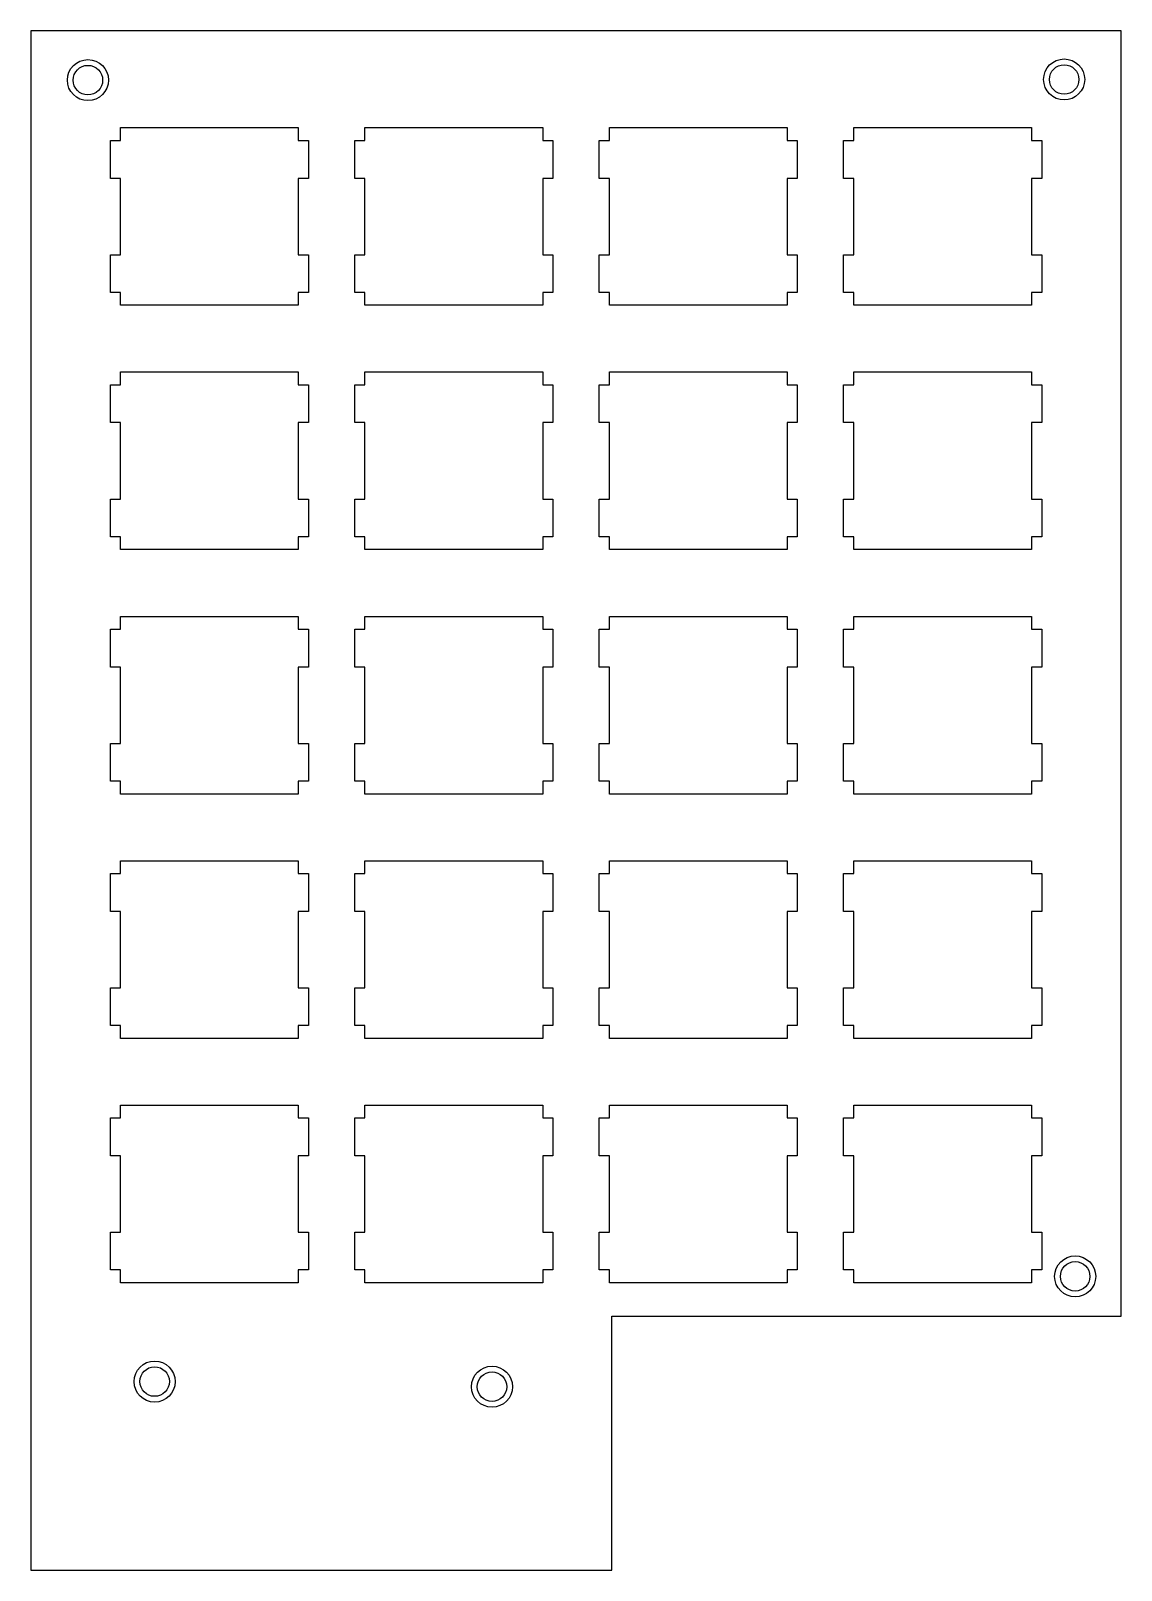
# Model space of a CAD drawing. Header units: millimetres. Extents: x -92 to -7, y 0 to 120.
import ezdxf

# ---------------------------------------------------------------- set-up
doc = ezdxf.new("R2010")
doc.units = ezdxf.units.MM
doc.layers.get('0').update_dxf_attribs({"linetype": 'CONTINUOUS'})

msp = doc.modelspace()

# ---------------------------------------------------------------- linework, layer by layer
for p, q in [((-6.68, 120.03), (-91.68, 120.03)), ((-91.68, 120.03), (-91.68, 0.03)), ((-6.68, 19.83), (-6.68, 120.03)), ((-84.68, 36.28), (-70.83, 36.28)), ((-84.68, 35.28), (-84.68, 36.28)), ((-70.83, 36.28), (-70.83, 35.28)), ((-65.63, 36.28), (-51.78, 36.28)), ((-65.63, 35.28), (-65.63, 36.28)), ((-51.78, 36.28), (-51.78, 35.28)), ((-46.58, 36.28), (-32.73, 36.28)), ((-46.58, 35.28), (-46.58, 36.28)), ((-32.73, 36.28), (-32.73, 35.28)), ((-27.53, 35.28), (-27.53, 36.28)), ((-27.53, 36.28), (-13.68, 36.28)), ((-13.68, 36.28), (-13.68, 35.28)), ((-85.48, 35.28), (-84.68, 35.28)), ((-85.48, 32.33), (-85.48, 35.28)), ((-70.83, 35.28), (-70.03, 35.28)), ((-70.03, 35.28), (-70.03, 32.33)), ((-66.43, 35.28), (-65.63, 35.28)), ((-66.43, 32.33), (-66.43, 35.28)), ((-51.78, 35.28), (-50.98, 35.28)), ((-50.98, 35.28), (-50.98, 32.33)), ((-47.38, 35.28), (-46.58, 35.28)), ((-47.38, 32.33), (-47.38, 35.28)), ((-32.73, 35.28), (-31.93, 35.28)), ((-31.93, 35.28), (-31.93, 32.33)), ((-28.33, 32.33), (-28.33, 35.28)), ((-28.33, 35.28), (-27.53, 35.28)), ((-13.68, 35.28), (-12.88, 35.28)), ((-12.88, 35.28), (-12.88, 32.33)), ((-84.68, 32.33), (-85.48, 32.33)), ((-84.68, 26.37), (-84.68, 32.33)), ((-70.03, 32.33), (-70.83, 32.33)), ((-70.83, 32.33), (-70.83, 26.37)), ((-65.63, 32.33), (-66.43, 32.33)), ((-65.63, 26.37), (-65.63, 32.33)), ((-50.98, 32.33), (-51.78, 32.33)), ((-51.78, 32.33), (-51.78, 26.37)), ((-46.58, 32.33), (-47.38, 32.33)), ((-46.58, 26.37), (-46.58, 32.33)), ((-31.93, 32.33), (-32.73, 32.33)), ((-32.73, 32.33), (-32.73, 26.37)), ((-27.53, 32.33), (-28.33, 32.33)), ((-27.53, 26.37), (-27.53, 32.33)), ((-12.88, 32.33), (-13.68, 32.33)), ((-13.68, 32.33), (-13.68, 26.37)), ((-85.48, 23.43), (-85.48, 26.37)), ((-85.48, 26.37), (-84.68, 26.37)), ((-70.83, 26.37), (-70.03, 26.37)), ((-70.03, 26.37), (-70.03, 23.43)), ((-66.43, 23.43), (-66.43, 26.37)), ((-66.43, 26.37), (-65.63, 26.37)), ((-51.78, 26.37), (-50.98, 26.37)), ((-50.98, 26.37), (-50.98, 23.43)), ((-47.38, 23.43), (-47.38, 26.37)), ((-47.38, 26.37), (-46.58, 26.37)), ((-32.73, 26.37), (-31.93, 26.37)), ((-31.93, 26.37), (-31.93, 23.43)), ((-28.33, 23.43), (-28.33, 26.37)), ((-28.33, 26.37), (-27.53, 26.37)), ((-13.68, 26.37), (-12.88, 26.37)), ((-12.88, 26.37), (-12.88, 23.43)), ((-84.68, 23.43), (-85.48, 23.43)), ((-84.68, 22.43), (-84.68, 23.43)), ((-70.03, 23.43), (-70.83, 23.43)), ((-70.83, 23.43), (-70.83, 22.43)), ((-65.63, 23.43), (-66.43, 23.43)), ((-65.63, 22.43), (-65.63, 23.43)), ((-50.98, 23.43), (-51.78, 23.43)), ((-51.78, 23.43), (-51.78, 22.43)), ((-46.58, 23.43), (-47.38, 23.43)), ((-46.58, 22.43), (-46.58, 23.43)), ((-31.93, 23.43), (-32.73, 23.43)), ((-32.73, 23.43), (-32.73, 22.43)), ((-27.53, 23.43), (-28.33, 23.43)), ((-27.53, 22.43), (-27.53, 23.43)), ((-12.88, 23.43), (-13.68, 23.43)), ((-13.68, 23.43), (-13.68, 22.43)), ((-70.83, 22.43), (-84.68, 22.43)), ((-51.78, 22.43), (-65.63, 22.43)), ((-32.73, 22.43), (-46.58, 22.43)), ((-13.68, 22.43), (-27.53, 22.43)), ((-46.39, 0.03), (-46.39, 19.83)), ((-46.39, 19.83), (-6.68, 19.83)), ((-91.68, 0.03), (-46.39, 0.03))]:
    msp.add_line(p, q)
for points in [[(-46.39, 0.03), (-46.39, 19.83), (-6.68, 19.83), (-6.68, 120.03), (-91.68, 120.03), (-91.68, 0.03)], [(-70.03, 111.48), (-70.03, 108.52), (-70.83, 108.52), (-70.83, 102.57), (-70.03, 102.57), (-70.03, 99.63), (-70.83, 99.63), (-70.83, 98.63), (-84.68, 98.63), (-84.68, 99.63), (-85.48, 99.63), (-85.48, 102.57), (-84.68, 102.57), (-84.68, 108.52), (-85.48, 108.52), (-85.48, 111.48), (-84.68, 111.48), (-84.68, 112.48), (-70.83, 112.48), (-70.83, 111.48)], [(-85.48, 102.57), (-84.68, 102.57), (-84.68, 108.52), (-85.48, 108.52), (-85.48, 111.48), (-84.68, 111.48), (-84.68, 112.48), (-70.83, 112.48), (-70.83, 111.48), (-70.03, 111.48), (-70.03, 108.52), (-70.83, 108.52), (-70.83, 102.57), (-70.03, 102.57), (-70.03, 99.63), (-70.83, 99.63), (-70.83, 98.63), (-84.68, 98.63), (-84.68, 99.63), (-85.48, 99.63)], [(-51.78, 111.48), (-50.98, 111.48), (-50.98, 108.52), (-51.78, 108.52), (-51.78, 102.57), (-50.98, 102.57), (-50.98, 99.63), (-51.78, 99.63), (-51.78, 98.63), (-65.63, 98.63), (-65.63, 99.63), (-66.43, 99.63), (-66.43, 102.57), (-65.63, 102.57), (-65.63, 108.52), (-66.43, 108.52), (-66.43, 111.48), (-65.63, 111.48), (-65.63, 112.48), (-51.78, 112.48)], [(-51.78, 98.63), (-65.63, 98.63), (-65.63, 99.63), (-66.43, 99.63), (-66.43, 102.57), (-65.63, 102.57), (-65.63, 108.52), (-66.43, 108.52), (-66.43, 111.48), (-65.63, 111.48), (-65.63, 112.48), (-51.78, 112.48), (-51.78, 111.48), (-50.98, 111.48), (-50.98, 108.52), (-51.78, 108.52), (-51.78, 102.57), (-50.98, 102.57), (-50.98, 99.63), (-51.78, 99.63)], [(-31.93, 111.48), (-31.93, 108.52), (-32.73, 108.52), (-32.73, 102.57), (-31.93, 102.57), (-31.93, 99.63), (-32.73, 99.63), (-32.73, 98.63), (-46.58, 98.63), (-46.58, 99.63), (-47.38, 99.63), (-47.38, 102.57), (-46.58, 102.57), (-46.58, 108.52), (-47.38, 108.52), (-47.38, 111.48), (-46.58, 111.48), (-46.58, 112.48), (-32.73, 112.48), (-32.73, 111.48)], [(-32.73, 111.48), (-31.93, 111.48), (-31.93, 108.52), (-32.73, 108.52), (-32.73, 102.57), (-31.93, 102.57), (-31.93, 99.63), (-32.73, 99.63), (-32.73, 98.63), (-46.58, 98.63), (-46.58, 99.63), (-47.38, 99.63), (-47.38, 102.57), (-46.58, 102.57), (-46.58, 108.52), (-47.38, 108.52), (-47.38, 111.48), (-46.58, 111.48), (-46.58, 112.48), (-32.73, 112.48)], [(-28.33, 108.52), (-28.33, 111.48), (-27.53, 111.48), (-27.53, 112.48), (-13.68, 112.48), (-13.68, 111.48), (-12.88, 111.48), (-12.88, 108.52), (-13.68, 108.52), (-13.68, 102.57), (-12.88, 102.57), (-12.88, 99.63), (-13.68, 99.63), (-13.68, 98.63), (-27.53, 98.63), (-27.53, 99.63), (-28.33, 99.63), (-28.33, 102.57), (-27.53, 102.57), (-27.53, 108.52)], [(-12.88, 108.52), (-13.68, 108.52), (-13.68, 102.57), (-12.88, 102.57), (-12.88, 99.63), (-13.68, 99.63), (-13.68, 98.63), (-27.53, 98.63), (-27.53, 99.63), (-28.33, 99.63), (-28.33, 102.57), (-27.53, 102.57), (-27.53, 108.52), (-28.33, 108.52), (-28.33, 111.48), (-27.53, 111.48), (-27.53, 112.48), (-13.68, 112.48), (-13.68, 111.48), (-12.88, 111.48)], [(-70.83, 83.52), (-70.03, 83.52), (-70.03, 80.58), (-70.83, 80.58), (-70.83, 79.58), (-84.68, 79.58), (-84.68, 80.58), (-85.48, 80.58), (-85.48, 83.52), (-84.68, 83.52), (-84.68, 89.48), (-85.48, 89.48), (-85.48, 92.43), (-84.68, 92.43), (-84.68, 93.43), (-70.83, 93.43), (-70.83, 92.43), (-70.03, 92.43), (-70.03, 89.48), (-70.83, 89.48)], [(-70.83, 80.58), (-70.83, 79.58), (-84.68, 79.58), (-84.68, 80.58), (-85.48, 80.58), (-85.48, 83.52), (-84.68, 83.52), (-84.68, 89.48), (-85.48, 89.48), (-85.48, 92.43), (-84.68, 92.43), (-84.68, 93.43), (-70.83, 93.43), (-70.83, 92.43), (-70.03, 92.43), (-70.03, 89.48), (-70.83, 89.48), (-70.83, 83.52), (-70.03, 83.52), (-70.03, 80.58)], [(-65.63, 92.43), (-65.63, 93.43), (-51.78, 93.43), (-51.78, 92.43), (-50.98, 92.43), (-50.98, 89.48), (-51.78, 89.48), (-51.78, 83.52), (-50.98, 83.52), (-50.98, 80.58), (-51.78, 80.58), (-51.78, 79.58), (-65.63, 79.58), (-65.63, 80.58), (-66.43, 80.58), (-66.43, 83.52), (-65.63, 83.52), (-65.63, 89.48), (-66.43, 89.48), (-66.43, 92.43)], [(-51.78, 80.58), (-51.78, 79.58), (-65.63, 79.58), (-65.63, 80.58), (-66.43, 80.58), (-66.43, 83.52), (-65.63, 83.52), (-65.63, 89.48), (-66.43, 89.48), (-66.43, 92.43), (-65.63, 92.43), (-65.63, 93.43), (-51.78, 93.43), (-51.78, 92.43), (-50.98, 92.43), (-50.98, 89.48), (-51.78, 89.48), (-51.78, 83.52), (-50.98, 83.52), (-50.98, 80.58)], [(-32.73, 83.52), (-31.93, 83.52), (-31.93, 80.58), (-32.73, 80.58), (-32.73, 79.58), (-46.58, 79.58), (-46.58, 80.58), (-47.38, 80.58), (-47.38, 83.52), (-46.58, 83.52), (-46.58, 89.48), (-47.38, 89.48), (-47.38, 92.43), (-46.58, 92.43), (-46.58, 93.43), (-32.73, 93.43), (-32.73, 92.43), (-31.93, 92.43), (-31.93, 89.48), (-32.73, 89.48)], [(-32.73, 80.58), (-32.73, 79.58), (-46.58, 79.58), (-46.58, 80.58), (-47.38, 80.58), (-47.38, 83.52), (-46.58, 83.52), (-46.58, 89.48), (-47.38, 89.48), (-47.38, 92.43), (-46.58, 92.43), (-46.58, 93.43), (-32.73, 93.43), (-32.73, 92.43), (-31.93, 92.43), (-31.93, 89.48), (-32.73, 89.48), (-32.73, 83.52), (-31.93, 83.52), (-31.93, 80.58)], [(-28.33, 89.48), (-28.33, 92.43), (-27.53, 92.43), (-27.53, 93.43), (-13.68, 93.43), (-13.68, 92.43), (-12.88, 92.43), (-12.88, 89.48), (-13.68, 89.48), (-13.68, 83.52), (-12.88, 83.52), (-12.88, 80.58), (-13.68, 80.58), (-13.68, 79.58), (-27.53, 79.58), (-27.53, 80.58), (-28.33, 80.58), (-28.33, 83.52), (-27.53, 83.52), (-27.53, 89.48)], [(-13.68, 80.58), (-13.68, 79.58), (-27.53, 79.58), (-27.53, 80.58), (-28.33, 80.58), (-28.33, 83.52), (-27.53, 83.52), (-27.53, 89.48), (-28.33, 89.48), (-28.33, 92.43), (-27.53, 92.43), (-27.53, 93.43), (-13.68, 93.43), (-13.68, 92.43), (-12.88, 92.43), (-12.88, 89.48), (-13.68, 89.48), (-13.68, 83.52), (-12.88, 83.52), (-12.88, 80.58)], [(-85.48, 64.47), (-84.68, 64.47), (-84.68, 70.43), (-85.48, 70.43), (-85.48, 73.38), (-84.68, 73.38), (-84.68, 74.38), (-70.83, 74.38), (-70.83, 73.38), (-70.03, 73.38), (-70.03, 70.43), (-70.83, 70.43), (-70.83, 64.47), (-70.03, 64.47), (-70.03, 61.53), (-70.83, 61.53), (-70.83, 60.53), (-84.68, 60.53), (-84.68, 61.53), (-85.48, 61.53)], [(-70.83, 61.53), (-70.83, 60.53), (-84.68, 60.53), (-84.68, 61.53), (-85.48, 61.53), (-85.48, 64.47), (-84.68, 64.47), (-84.68, 70.43), (-85.48, 70.43), (-85.48, 73.38), (-84.68, 73.38), (-84.68, 74.38), (-70.83, 74.38), (-70.83, 73.38), (-70.03, 73.38), (-70.03, 70.43), (-70.83, 70.43), (-70.83, 64.47), (-70.03, 64.47), (-70.03, 61.53)], [(-65.63, 60.53), (-65.63, 61.53), (-66.43, 61.53), (-66.43, 64.47), (-65.63, 64.47), (-65.63, 70.43), (-66.43, 70.43), (-66.43, 73.38), (-65.63, 73.38), (-65.63, 74.38), (-51.78, 74.38), (-51.78, 73.38), (-50.98, 73.38), (-50.98, 70.43), (-51.78, 70.43), (-51.78, 64.47), (-50.98, 64.47), (-50.98, 61.53), (-51.78, 61.53), (-51.78, 60.53)], [(-51.78, 61.53), (-51.78, 60.53), (-65.63, 60.53), (-65.63, 61.53), (-66.43, 61.53), (-66.43, 64.47), (-65.63, 64.47), (-65.63, 70.43), (-66.43, 70.43), (-66.43, 73.38), (-65.63, 73.38), (-65.63, 74.38), (-51.78, 74.38), (-51.78, 73.38), (-50.98, 73.38), (-50.98, 70.43), (-51.78, 70.43), (-51.78, 64.47), (-50.98, 64.47), (-50.98, 61.53)], [(-31.93, 73.38), (-31.93, 70.43), (-32.73, 70.43), (-32.73, 64.47), (-31.93, 64.47), (-31.93, 61.53), (-32.73, 61.53), (-32.73, 60.53), (-46.58, 60.53), (-46.58, 61.53), (-47.38, 61.53), (-47.38, 64.47), (-46.58, 64.47), (-46.58, 70.43), (-47.38, 70.43), (-47.38, 73.38), (-46.58, 73.38), (-46.58, 74.38), (-32.73, 74.38), (-32.73, 73.38)], [(-32.73, 61.53), (-32.73, 60.53), (-46.58, 60.53), (-46.58, 61.53), (-47.38, 61.53), (-47.38, 64.47), (-46.58, 64.47), (-46.58, 70.43), (-47.38, 70.43), (-47.38, 73.38), (-46.58, 73.38), (-46.58, 74.38), (-32.73, 74.38), (-32.73, 73.38), (-31.93, 73.38), (-31.93, 70.43), (-32.73, 70.43), (-32.73, 64.47), (-31.93, 64.47), (-31.93, 61.53)], [(-13.68, 64.47), (-12.88, 64.47), (-12.88, 61.53), (-13.68, 61.53), (-13.68, 60.53), (-27.53, 60.53), (-27.53, 61.53), (-28.33, 61.53), (-28.33, 64.47), (-27.53, 64.47), (-27.53, 70.43), (-28.33, 70.43), (-28.33, 73.38), (-27.53, 73.38), (-27.53, 74.38), (-13.68, 74.38), (-13.68, 73.38), (-12.88, 73.38), (-12.88, 70.43), (-13.68, 70.43)], [(-13.68, 61.53), (-13.68, 60.53), (-27.53, 60.53), (-27.53, 61.53), (-28.33, 61.53), (-28.33, 64.47), (-27.53, 64.47), (-27.53, 70.43), (-28.33, 70.43), (-28.33, 73.38), (-27.53, 73.38), (-27.53, 74.38), (-13.68, 74.38), (-13.68, 73.38), (-12.88, 73.38), (-12.88, 70.43), (-13.68, 70.43), (-13.68, 64.47), (-12.88, 64.47), (-12.88, 61.53)], [(-84.68, 41.48), (-84.68, 42.48), (-85.48, 42.48), (-85.48, 45.42), (-84.68, 45.42), (-84.68, 51.38), (-85.48, 51.38), (-85.48, 54.33), (-84.68, 54.33), (-84.68, 55.33), (-70.83, 55.33), (-70.83, 54.33), (-70.03, 54.33), (-70.03, 51.38), (-70.83, 51.38), (-70.83, 45.42), (-70.03, 45.42), (-70.03, 42.48), (-70.83, 42.48), (-70.83, 41.48)], [(-70.83, 42.48), (-70.83, 41.48), (-84.68, 41.48), (-84.68, 42.48), (-85.48, 42.48), (-85.48, 45.42), (-84.68, 45.42), (-84.68, 51.38), (-85.48, 51.38), (-85.48, 54.33), (-84.68, 54.33), (-84.68, 55.33), (-70.83, 55.33), (-70.83, 54.33), (-70.03, 54.33), (-70.03, 51.38), (-70.83, 51.38), (-70.83, 45.42), (-70.03, 45.42), (-70.03, 42.48)], [(-50.98, 42.48), (-51.78, 42.48), (-51.78, 41.48), (-65.63, 41.48), (-65.63, 42.48), (-66.43, 42.48), (-66.43, 45.42), (-65.63, 45.42), (-65.63, 51.38), (-66.43, 51.38), (-66.43, 54.33), (-65.63, 54.33), (-65.63, 55.33), (-51.78, 55.33), (-51.78, 54.33), (-50.98, 54.33), (-50.98, 51.38), (-51.78, 51.38), (-51.78, 45.42), (-50.98, 45.42)], [(-51.78, 42.48), (-51.78, 41.48), (-65.63, 41.48), (-65.63, 42.48), (-66.43, 42.48), (-66.43, 45.42), (-65.63, 45.42), (-65.63, 51.38), (-66.43, 51.38), (-66.43, 54.33), (-65.63, 54.33), (-65.63, 55.33), (-51.78, 55.33), (-51.78, 54.33), (-50.98, 54.33), (-50.98, 51.38), (-51.78, 51.38), (-51.78, 45.42), (-50.98, 45.42), (-50.98, 42.48)], [(-46.58, 42.48), (-47.38, 42.48), (-47.38, 45.42), (-46.58, 45.42), (-46.58, 51.38), (-47.38, 51.38), (-47.38, 54.33), (-46.58, 54.33), (-46.58, 55.33), (-32.73, 55.33), (-32.73, 54.33), (-31.93, 54.33), (-31.93, 51.38), (-32.73, 51.38), (-32.73, 45.42), (-31.93, 45.42), (-31.93, 42.48), (-32.73, 42.48), (-32.73, 41.48), (-46.58, 41.48)], [(-32.73, 42.48), (-32.73, 41.48), (-46.58, 41.48), (-46.58, 42.48), (-47.38, 42.48), (-47.38, 45.42), (-46.58, 45.42), (-46.58, 51.38), (-47.38, 51.38), (-47.38, 54.33), (-46.58, 54.33), (-46.58, 55.33), (-32.73, 55.33), (-32.73, 54.33), (-31.93, 54.33), (-31.93, 51.38), (-32.73, 51.38), (-32.73, 45.42), (-31.93, 45.42), (-31.93, 42.48)], [(-28.33, 45.42), (-27.53, 45.42), (-27.53, 51.38), (-28.33, 51.38), (-28.33, 54.33), (-27.53, 54.33), (-27.53, 55.33), (-13.68, 55.33), (-13.68, 54.33), (-12.88, 54.33), (-12.88, 51.38), (-13.68, 51.38), (-13.68, 45.42), (-12.88, 45.42), (-12.88, 42.48), (-13.68, 42.48), (-13.68, 41.48), (-27.53, 41.48), (-27.53, 42.48), (-28.33, 42.48)], [(-13.68, 42.48), (-13.68, 41.48), (-27.53, 41.48), (-27.53, 42.48), (-28.33, 42.48), (-28.33, 45.42), (-27.53, 45.42), (-27.53, 51.38), (-28.33, 51.38), (-28.33, 54.33), (-27.53, 54.33), (-27.53, 55.33), (-13.68, 55.33), (-13.68, 54.33), (-12.88, 54.33), (-12.88, 51.38), (-13.68, 51.38), (-13.68, 45.42), (-12.88, 45.42), (-12.88, 42.48)], [(-70.83, 23.43), (-70.83, 22.43), (-84.68, 22.43), (-84.68, 23.43), (-85.48, 23.43), (-85.48, 26.37), (-84.68, 26.37), (-84.68, 32.33), (-85.48, 32.33), (-85.48, 35.28), (-84.68, 35.28), (-84.68, 36.28), (-70.83, 36.28), (-70.83, 35.28), (-70.03, 35.28), (-70.03, 32.33), (-70.83, 32.33), (-70.83, 26.37), (-70.03, 26.37), (-70.03, 23.43)], [(-84.68, 36.28), (-70.83, 36.28), (-70.83, 35.28), (-70.03, 35.28), (-70.03, 32.33), (-70.83, 32.33), (-70.83, 26.37), (-70.03, 26.37), (-70.03, 23.43), (-70.83, 23.43), (-70.83, 22.43), (-84.68, 22.43), (-84.68, 23.43), (-85.48, 23.43), (-85.48, 26.37), (-84.68, 26.37), (-84.68, 32.33), (-85.48, 32.33), (-85.48, 35.28), (-84.68, 35.28)], [(-51.78, 23.43), (-51.78, 22.43), (-65.63, 22.43), (-65.63, 23.43), (-66.43, 23.43), (-66.43, 26.37), (-65.63, 26.37), (-65.63, 32.33), (-66.43, 32.33), (-66.43, 35.28), (-65.63, 35.28), (-65.63, 36.28), (-51.78, 36.28), (-51.78, 35.28), (-50.98, 35.28), (-50.98, 32.33), (-51.78, 32.33), (-51.78, 26.37), (-50.98, 26.37), (-50.98, 23.43)], [(-65.63, 36.28), (-51.78, 36.28), (-51.78, 35.28), (-50.98, 35.28), (-50.98, 32.33), (-51.78, 32.33), (-51.78, 26.37), (-50.98, 26.37), (-50.98, 23.43), (-51.78, 23.43), (-51.78, 22.43), (-65.63, 22.43), (-65.63, 23.43), (-66.43, 23.43), (-66.43, 26.37), (-65.63, 26.37), (-65.63, 32.33), (-66.43, 32.33), (-66.43, 35.28), (-65.63, 35.28)], [(-32.73, 23.43), (-32.73, 22.43), (-46.58, 22.43), (-46.58, 23.43), (-47.38, 23.43), (-47.38, 26.37), (-46.58, 26.37), (-46.58, 32.33), (-47.38, 32.33), (-47.38, 35.28), (-46.58, 35.28), (-46.58, 36.28), (-32.73, 36.28), (-32.73, 35.28), (-31.93, 35.28), (-31.93, 32.33), (-32.73, 32.33), (-32.73, 26.37), (-31.93, 26.37), (-31.93, 23.43)], [(-46.58, 36.28), (-32.73, 36.28), (-32.73, 35.28), (-31.93, 35.28), (-31.93, 32.33), (-32.73, 32.33), (-32.73, 26.37), (-31.93, 26.37), (-31.93, 23.43), (-32.73, 23.43), (-32.73, 22.43), (-46.58, 22.43), (-46.58, 23.43), (-47.38, 23.43), (-47.38, 26.37), (-46.58, 26.37), (-46.58, 32.33), (-47.38, 32.33), (-47.38, 35.28), (-46.58, 35.28)], [(-12.88, 23.43), (-13.68, 23.43), (-13.68, 22.43), (-27.53, 22.43), (-27.53, 23.43), (-28.33, 23.43), (-28.33, 26.37), (-27.53, 26.37), (-27.53, 32.33), (-28.33, 32.33), (-28.33, 35.28), (-27.53, 35.28), (-27.53, 36.28), (-13.68, 36.28), (-13.68, 35.28), (-12.88, 35.28), (-12.88, 32.33), (-13.68, 32.33), (-13.68, 26.37), (-12.88, 26.37)]]:
    msp.add_lwpolyline(points, close=True)
for centre, radius in [((-87.23, 116.18), 1.6), ((-11.13, 116.23), 1.6), ((-87.23, 116.18), 1.15), ((-11.13, 116.23), 1.15), ((-10.27, 22.93), 1.6), ((-10.27, 22.93), 1.15), ((-82.03, 14.73), 1.6), ((-82.03, 14.73), 1.15), ((-55.73, 14.33), 1.6), ((-55.73, 14.33), 1.15), ((-55.73, 14.33), 1.15)]:
    msp.add_circle(centre, radius)

doc.saveas('drawing.dxf')
